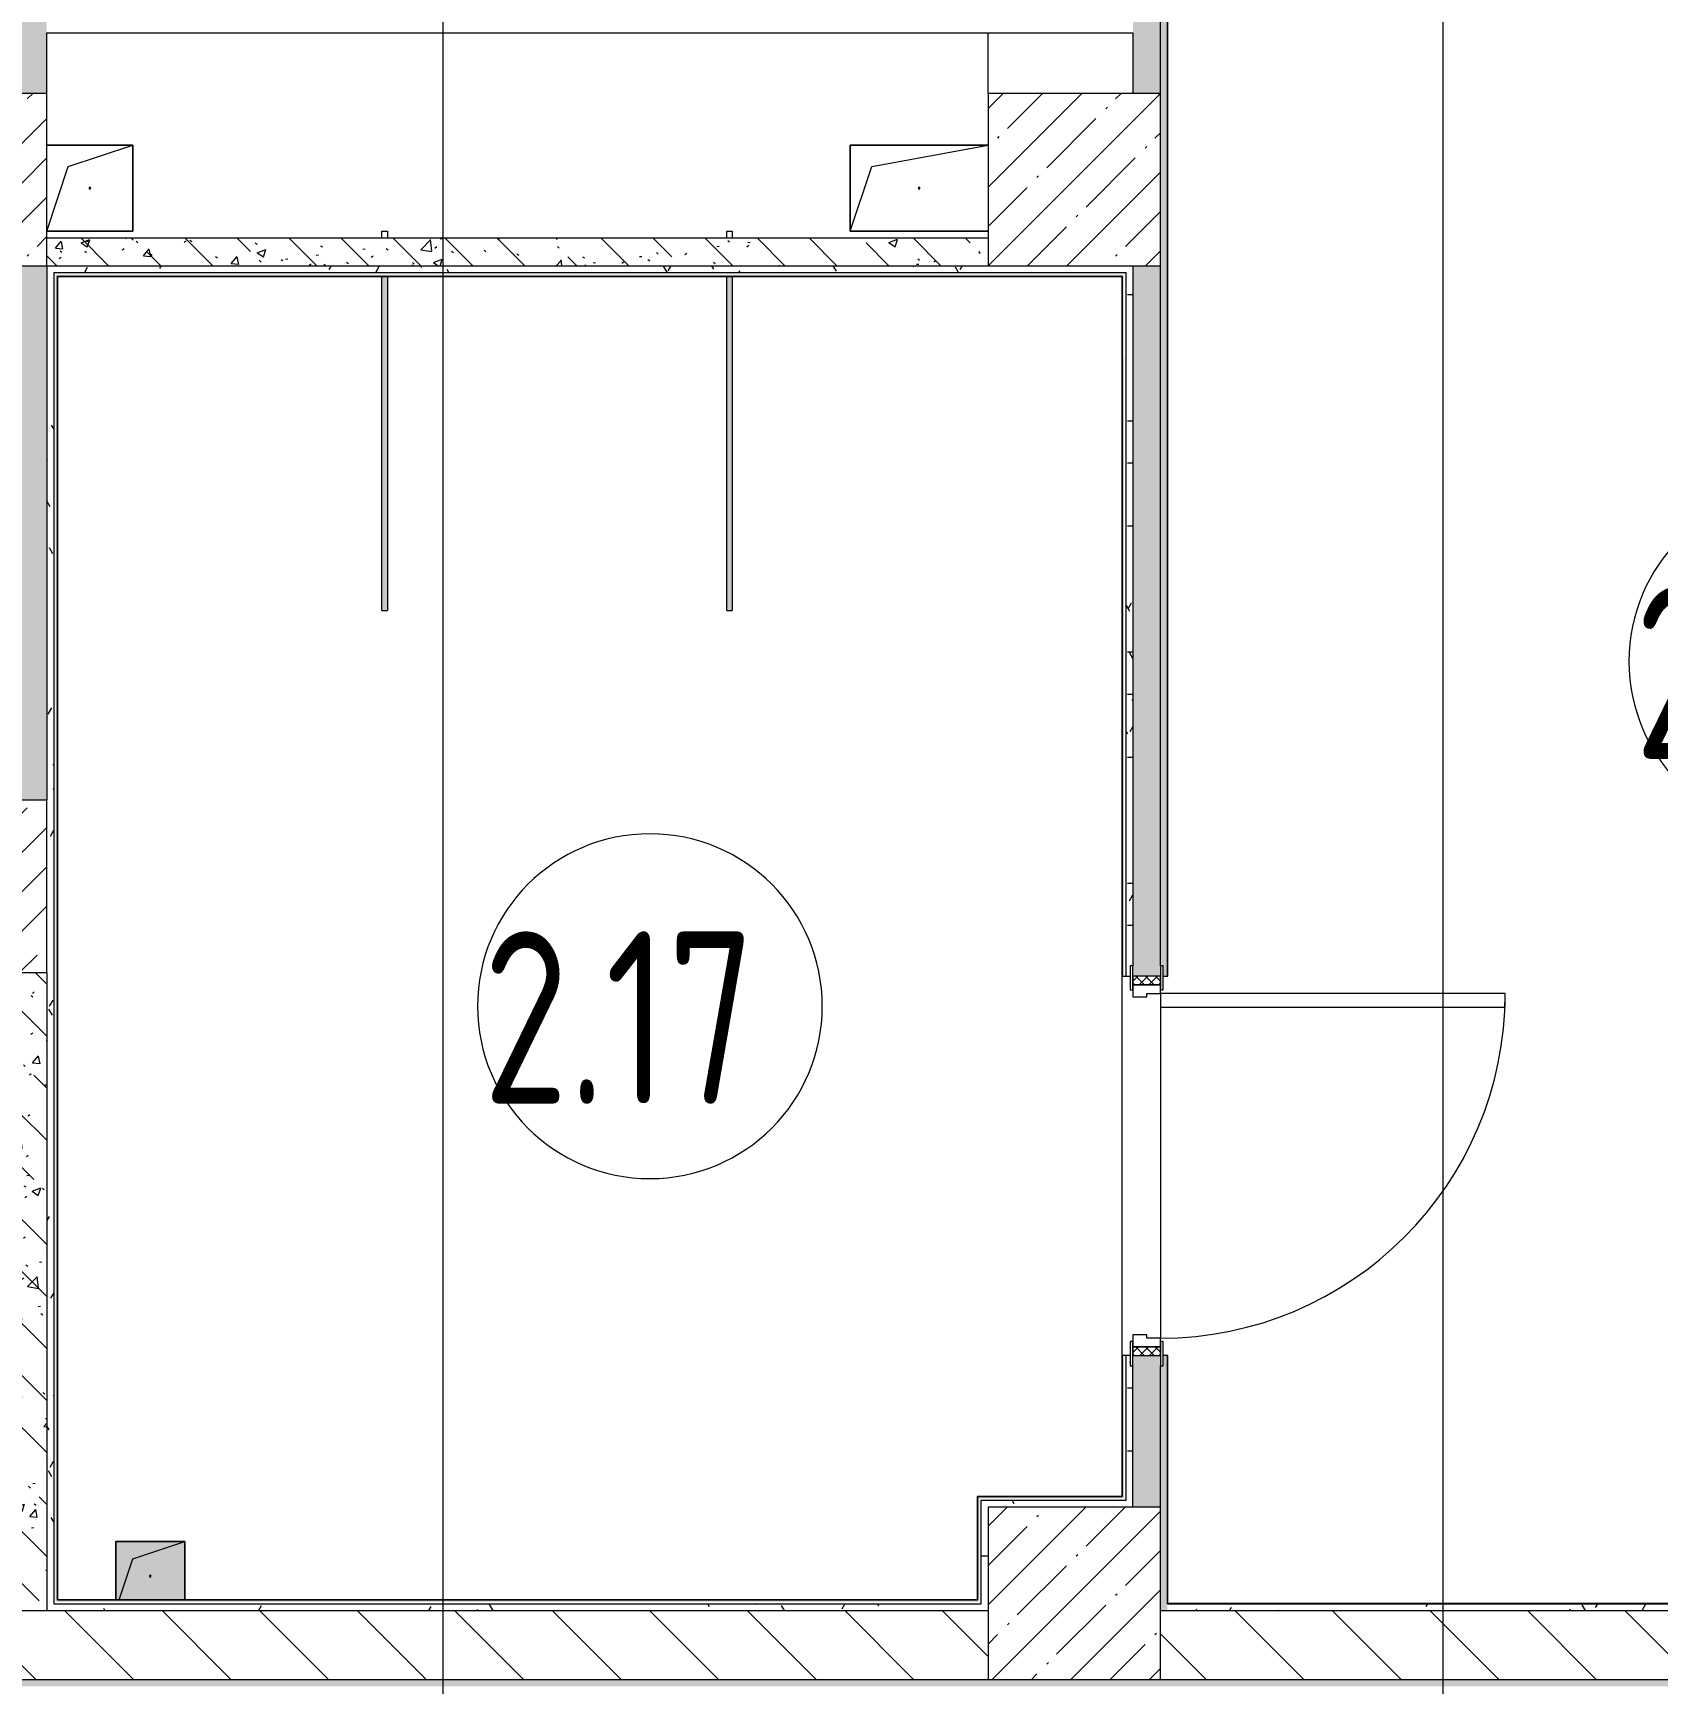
# Model space of a CAD drawing. Header units: millimetres. Extents: x -1113 to 415037, y -3642 to 354837.
# Drawn here: x 219542 to 224252, y 18590 to 23375 of the extents above; entities that cross this region are included whole.
import ezdxf

# ---------------------------------------------------------------- set-up
doc = ezdxf.new("R2010")
doc.units = ezdxf.units.MM
for name, color, linetype, lineweight in [('A-AREA-BNDY', 7, 'Continuous', 5), ('A-AREA-IDEN', 7, 'Continuous', 9), ('A-DOOR-2', 7, 'Continuous', 5), ('A-DOOR-FRAM-2', 7, 'Continuous', 5), ('A-FLOR', 7, 'Continuous', 9), ('A-GENM', 7, 'Continuous', 9), ('A-WALL', 7, 'Continuous', 5), ('I-WALL', 7, 'Continuous', 5), ('S-COLS', 7, 'Continuous', 9), ('S-COLS-1', 7, 'Continuous', 5), ('Оси', 7, 'Continuous', 9)]:
    doc.layers.add(name, color=color, linetype=linetype, lineweight=lineweight)
doc.layers.add('A-AREA-PATT-2', color=7, linetype='Continuous', lineweight=5, true_color=0xcde0ef, transparency=1)
for name, color, linetype, lineweight, true_color in [('A-DOOR-1', 7, 'Continuous', 5, 0xc0c0c0), ('A-DOOR-FRAM-1', 7, 'Continuous', 5, 0xc0c0c0), ('A-WALL-1', 9, 'Continuous', 5, 0x808080), ('A-WALL-FNSH-1', 9, 'Continuous', 5, 0x808080)]:
    doc.layers.add(name, color=color, linetype=linetype, lineweight=lineweight, true_color=true_color)
doc.styles.add('СПДС', font='ГОСТ тип А.ttf', dxfattribs={"width": 0.9})
pattern_1 = [(135, (148772.12, -1e-08), (-150.8683, -150.8683), [213.36, -35.56, 7.112, -35.56]), (135, (148772.12, 150.77), (-150.8683, -150.8683), []), (50, (148772.12, -1e-08), (255.05767, -22.3145), [26.67, -293.37]), (355, (148772.12, -1e-08), (-49.3404, 267.4791), [21.336, -234.696]), (100.451, (148793.38, -1.86), (205.7195, 245.16356), [22.666, -249.326]), (46.184, (148772.12, 71.12), (379.511, -58.86), [40.005, -440.055]), (96.636, (148803.75, 66.2), (332.3634, 346.3991), [33.999, -373.989]), (351.184, (148772.12, 71.12), (332.3669, 346.3953), [32.004, -352.044]), (21, (148807.68, 53.34), (212.26017, -143.1711), [26.67, -293.37]), (326, (148807.68, 53.34), (86.5224, 257.8632), [21.336, -234.696]), (71.451, (148825.37, 41.4), (298.78395, 114.6901), [22.666, -249.326]), (37.5, (148772.12, -1e-08), (4.32385, 118.37751), [6.706, -225.146, 6.706, -231.546, -235.585]), (37.5, (148772.12, -1e-08), (4.32385, 118.37751), [-470.103, 6.706, -228.879]), (7.5, (148772.12, -1e-08), (93.54758, 140.2533), [6.706, -129.134, 6.706, -219.812, -89.789]), (7.5, (148772.12, -1e-08), (93.54758, 140.2533), [-362.356, 6.706, -83.083]), (327.5, (148692.82, -1e-08), (189.82734, -8.02019), [6.706, -82.194, 6.706, -270.662, -368.046]), (327.5, (148692.82, -1e-08), (189.82734, -8.02019), [-366.268, 6.706, -361.34]), (317.5, (148657.26, -1e-08), (207.38114, 35.59764), [6.706, -108.864, 6.706, -177.495, -261.366]), (317.5, (148657.26, -1e-08), (207.38114, 35.59764), [-299.771, 6.706, -254.66])]
pattern_2 = [(0, (148772.123, -1e-08), (243.84, 60.96), [20.117, -162.763, 20.117, -162.763, -975.36]), (0, (148772.123, -1e-08), (243.84, 60.96), [-365.76, 20.117, -345.643, 20.117, -162.763, -426.72]), (0, (148772.123, -1e-08), (243.84, 60.96), [-914.4, 20.117, -101.803, 20.117, -284.683]), (120, (148863.563, 30.48), (-174.71291, 180.691634), [20.117, -162.763, 20.117, -162.763, -975.36]), (120, (148863.563, 30.48), (-174.71291, 180.691634), [-365.76, 20.117, -345.643, 20.117, -162.763, -426.72]), (120, (148863.563, 30.48), (-174.71291, 180.691634), [-914.4, 20.117, -101.803, 20.117, -284.683]), (240, (148894.043, 152.4), (-69.12709, -241.651634), [20.117, -162.763, 20.117, -162.763, -975.36]), (240, (148894.043, 152.4), (-69.12709, -241.651634), [-365.76, 20.117, -345.643, 20.117, -162.763, -426.72]), (240, (148894.043, 152.4), (-69.12709, -241.651634), [-914.4, 20.117, -101.803, 20.117, -284.683])]

# ---------------------------------------------------------------- blocks, each defined once
blk = doc.blocks.new('BSC_Колонна _Прямоугольная - 500х500-V324-Объем проектирования 2 этажа')
at = {"layer": 'S-COLS-1'}
h = blk.add_hatch(dxfattribs=at)
h.set_pattern_fill('FP_73', color=256, style=0, pattern_type=2)
h.set_pattern_definition([(45, (-73790, -22950), (-114.04925, 114.04925), []), (45, (-73675.95, -22950), (-114.04925, 114.04925), [201.613, -40.323, 6.706, -33.617])])
h.paths.add_polyline_path([(167.4, -250), (250, -250), (250, 250), (-250, 250), (-250, -250)])
for p, q in [((250, 250), (-250, 250)), ((-250, 250), (-250, -250)), ((250, -250), (250, 250)), ((-250, -250), (250, -250))]:
    blk.add_line(p, q, dxfattribs=at)
blk = doc.blocks.new('BSC_Колонна _Прямоугольная - 500х500-V325-Объем проектирования 2 этажа')
at = {"layer": 'S-COLS-1'}
h = blk.add_hatch(dxfattribs=at)
h.set_pattern_fill('FP_74', color=256, style=0, pattern_type=2)
h.set_pattern_definition([(45, (-70560, -22950), (-114.04925, 114.04925), []), (45, (-70445.95, -22950), (-114.04925, 114.04925), [201.613, -40.323, 6.706, -33.617])])
h.paths.add_polyline_path([(-250, -250), (250, -250), (250, 250), (-250, 250), (-250, 206.7)])
for p, q in [((250, 250), (-250, 250)), ((-250, 250), (-250, -250)), ((250, -250), (250, 250)), ((-250, -250), (250, -250))]:
    blk.add_line(p, q, dxfattribs=at)
blk = doc.blocks.new('110_Дверь_СКБ_1Ст_Внутренняя1 - Д-4 1100x2100h_су мгн-32391219-Объем проектирования 2 этажа')
at = {"layer": 'A-DOOR-2'}
h = blk.add_hatch(dxfattribs=at)
h.set_pattern_fill('FP_199', color=256, style=0, pattern_type=2)
h.set_pattern_definition([(135, (1751.41, 104.685), (-14.14214, -14.14214), []), (225, (1751.41, 104.685), (14.14214, -14.14214), [])])
h.paths.add_polyline_path([(562.5, -18.8), (562.5, 40), (537.5, 38.2), (537.5, -40), (562.5, -40)])
at = {"layer": 'A-DOOR-FRAM-2'}
h = blk.add_hatch(dxfattribs=at)
h.set_pattern_fill('FP_200', color=256, style=0, pattern_type=2)
h.set_pattern_definition([(45, (-371.384, 104.685), (-14.1421, 14.1421), []), (135, (-371.384, 104.685), (-14.1421, -14.1421), [])])
h.paths.add_polyline_path([(-512.5, -39.7), (-512.5, 40), (-537.5, 40), (-537.5, -40), (-512.5, -40)])
at = {"layer": 'A-DOOR-1'}
for p, q in [((-487.5, 1040), (-487.5, 40)), ((-447.5, 1040), (-487.5, 1040)), ((-447.5, 40), (-447.5, 1040)), ((-487.5, 40), (-447.5, 40))]:
    blk.add_line(p, q, dxfattribs=at)
blk.add_arc((-487.5, 40), 1000, 360, 90, dxfattribs=at)
at = {"layer": 'A-DOOR-FRAM-1'}
for p, q in [((-497.5, 48), (-567.5, 48)), ((-567.5, 48), (-567.5, 40)), ((-497.5, 40), (-497.5, 48)), ((592.5, 48), (522.5, 48)), ((522.5, 48), (522.5, 40)), ((592.5, 40), (592.5, 48)), ((-567.5, 40), (-497.5, 40)), ((-512.5, 40), (-537.5, 40)), ((-537.5, 40), (-537.5, -40)), ((-487.5, 40), (-512.5, 40)), ((-512.5, 40), (-512.5, -40)), ((-512.5, -40), (-512.5, 40)), ((-497.5, 40), (-512.5, 40)), ((-512.5, 40), (-512.5, 39)), ((-512.5, 39), (-497.5, 39)), ((-497.5, 39), (-497.5, 40)), ((-487.5, 0), (-487.5, 40)), ((-477.5, 0), (-487.5, 0)), ((-477.5, -40), (-477.5, 0)), ((512.5, 0), (502.5, 0)), ((502.5, 0), (502.5, -40)), ((512.5, 40), (512.5, 0)), ((537.5, 40), (512.5, 40)), ((537.5, 40), (522.5, 40)), ((522.5, 40), (522.5, 39)), ((522.5, 40), (592.5, 40)), ((522.5, 39), (537.5, 39)), ((537.5, -40), (537.5, 40)), ((562.5, 40), (537.5, 40)), ((537.5, 40), (537.5, -40)), ((537.5, 39), (537.5, 40)), ((562.5, -40), (562.5, 40)), ((-497.5, -40), (-567.5, -40)), ((-567.5, -40), (-567.5, -48)), ((-537.5, -40), (-512.5, -40)), ((-497.5, -39), (-512.5, -39)), ((-512.5, -39), (-512.5, -40)), ((-512.5, -40), (-477.5, -40)), ((-512.5, -40), (-497.5, -40)), ((-497.5, -40), (-497.5, -39)), ((-497.5, -48), (-497.5, -40)), ((502.5, -40), (537.5, -40)), ((537.5, -39), (522.5, -39)), ((522.5, -39), (522.5, -40)), ((522.5, -40), (537.5, -40)), ((592.5, -40), (522.5, -40)), ((522.5, -40), (522.5, -48)), ((537.5, -40), (537.5, -39)), ((537.5, -40), (562.5, -40)), ((592.5, -48), (592.5, -40)), ((-567.5, -48), (-497.5, -48)), ((522.5, -48), (592.5, -48))]:
    blk.add_line(p, q, dxfattribs=at)
blk = doc.blocks.new('131_Сантехническая перегородка - СП-2-V334-Объем проектирования 2 этажа')
at = {"layer": 'A-GENM'}
for p, q in [((0, 8), (969, 8)), ((0, 8), (0, -8)), ((1080, 8), (1100, 8)), ((1100, 8), (1100, -8)), ((969, -8), (0, -8)), ((1100, -8), (1080, -8))]:
    blk.add_line(p, q, dxfattribs=at)
blk = doc.blocks.new('GM_Отверстие прямоугольное _в плите_ - Отверстие-V382-Объем проектирования 2 этажа')
at = {"layer": 'A-GENM'}
for p, q in [((-100, -69), (-100, 100)), ((-100, 100), (100, 100)), ((100, 100), (-100, 100)), ((-100, 100), (-100, -69)), ((-50, 50), (100, 100)), ((100, 100), (100, -69)), ((100, -69), (100, 100)), ((-89.7, -69), (-50, 50))]:
    blk.add_line(p, q, dxfattribs=at)
for start, end in [(360, 180), (180, 360)]:
    blk.add_arc((0, 0), 2.5, start, end, dxfattribs=at)
blk = doc.blocks.new('GM_Отверстие прямоугольное _в плите_ - Отверстие-21612502-Объем проектирования 2 этажа')
at = {"layer": 'A-GENM'}
for p, q in [((-200, -125), (-200, 125)), ((-200, 125), (200, 125)), ((200, 125), (-200, 125)), ((-200, 125), (-200, -125)), ((-137.5, 62.5), (200, 125)), ((-200, -125), (-137.5, 62.5)), ((200, -125), (-200, -125)), ((-200, -125), (200, -125))]:
    blk.add_line(p, q, dxfattribs=at)
for start, end in [(360, 180), (180, 360)]:
    blk.add_arc((0, 0), 2.5, start, end, dxfattribs=at)
blk = doc.blocks.new('GM_Отверстие прямоугольное _в плите_ - Отверстие-V387-Объем проектирования 2 этажа')
at = {"layer": 'A-GENM'}
for p, q in [((-125, 125), (125, 125)), ((125, 125), (-125, 125)), ((-62.5, 62.5), (125, 125)), ((125, 125), (125, -125)), ((125, -125), (125, 125)), ((-125, -125), (-62.5, 62.5)), ((125, -125), (-125, -125)), ((-125, -125), (125, -125))]:
    blk.add_line(p, q, dxfattribs=at)
for start, end in [(360, 180), (180, 360)]:
    blk.add_arc((0, 0), 2.5, start, end, dxfattribs=at)
blk = doc.blocks.new('BSC_Колонна _Прямоугольная - 500х500-V388-Объем проектирования 2 этажа')
at = {"layer": 'S-COLS-1'}
h = blk.add_hatch(dxfattribs=at)
h.set_pattern_fill('FP_132', color=256, style=0, pattern_type=2)
h.set_pattern_definition([(45, (-70560, -20900), (-114.04925, 114.04925), []), (45, (-70445.95, -20900), (-114.04925, 114.04925), [201.613, -40.323, 6.706, -33.617])])
h.paths.add_polyline_path([(170, -250), (250, -250), (250, 250), (-250, 250), (-250, -250)])
for p, q in [((250, 250), (-250, 250)), ((-250, 250), (-250, -250)), ((250, -250), (250, 250)), ((-250, -250), (250, -250))]:
    blk.add_line(p, q, dxfattribs=at)
blk = doc.blocks.new('BSC_Колонна _Прямоугольная - 500х500-V393-Объем проектирования 2 этажа')
at = {"layer": 'S-COLS-1'}
h = blk.add_hatch(dxfattribs=at)
h.set_pattern_fill('FP_135', color=256, style=0, pattern_type=2)
h.set_pattern_definition([(45, (-73790, -18850), (-114.04925, 114.04925), []), (45, (-73675.95, -18850), (-114.04925, 114.04925), [201.613, -40.323, 6.706, -33.617])])
h.paths.add_polyline_path([(-250, -250), (250, -250), (250, 250), (-250, 250), (-250, -150.6)])
for p, q in [((250, 250), (-250, 250)), ((-250, 250), (-250, -250)), ((250, -250), (250, 250)), ((-250, -250), (250, -250))]:
    blk.add_line(p, q, dxfattribs=at)
blk = doc.blocks.new('Марка_Помещения - Номер-25198446-Объем проектирования 2 этажа')
at = {"layer": 'A-AREA-IDEN'}
for start, end in [(360, 180), (180, 360)]:
    blk.add_arc((0, 0), 2.5, start, end, dxfattribs=at)

msp = doc.modelspace()

# ---------------------------------------------------------------- hatches: boundary and pattern name
at = {"layer": 'A-AREA-PATT-2'}
msp.add_hatch(color=256, dxfattribs=at).paths.add_polyline_path([(219782.1, 18825.5), (222286.6, 18825.5), (222286.6, 19125.5), (222706.6, 19125.5), (222706.6, 19540), (222701.1, 19540), (222701.1, 19131), (222281.1, 19131), (222281.1, 18831), (219982.1, 18831), (219982.1, 19000), (219782.1, 19000), (219782.1, 18831), (219613.1, 18831), (219613.1, 22669), (220554.1, 22669), (220554.1, 21700), (220570.1, 21700), (220570.1, 22669), (221554.1, 22669), (221554.1, 21700), (221570.1, 21700), (221570.1, 22669), (222701.1, 22669), (222701.1, 20640), (222706.6, 20640), (222705.7, 22674.5), (219607.6, 22674.5), (219607.6, 18825.5), (219625.8, 18825.5)])
at = {"layer": 'I-WALL'}
h = msp.add_hatch(dxfattribs=at)
h.set_pattern_fill('FP_191', color=256, style=0, pattern_type=2)
h.set_pattern_definition(pattern_2)
h.paths.add_polyline_path([(222832.1, 18800), (222832.1, 19540), (222820.1, 19540), (222820.1, 19510), (222812.1, 19510), (222812.1, 18800)])
h.paths.add_polyline_path([(222820.1, 20640), (222832.1, 20640), (222832.1, 25200), (222820.1, 25200), (222820.1, 25170), (222812.1, 25170), (222812.3, 20670), (222820.1, 20670)])
h.paths.add_polyline_path([(222832.1, 26300), (222832.1, 26880), (222812.1, 26879), (222812.1, 26330), (222820.1, 26330), (222820.1, 26300)])
h = msp.add_hatch(dxfattribs=at)
h.set_pattern_fill('FP_41', color=256, style=0, pattern_type=2)
h.set_pattern_definition(pattern_1)
h.paths.add_polyline_path([(219502.4, 21150), (219582.1, 21150), (219582.1, 22700), (219502.1, 22700), (219502.1, 21150)])
h.paths.add_polyline_path([(219546.6, 23200), (219582.1, 23200), (219582.1, 26617.5), (219576.9, 26600), (219502.1, 26600), (219502.1, 23200)])
h = msp.add_hatch(dxfattribs=at)
h.set_pattern_fill('FP_41', color=256, style=0, pattern_type=2)
h.set_pattern_definition(pattern_1)
h.paths.add_polyline_path([(222812.1, 19100), (222812.1, 19540), (222732.1, 19540), (222732.1, 19100), (222737.1, 19100)])
h.paths.add_polyline_path([(222812.1, 20640), (222812.1, 22700), (222732.1, 22700), (222732.1, 20640)])
h.paths.add_polyline_path([(222812.1, 23200), (222812.1, 25200), (222732.1, 25200), (222732.1, 23200), (222746, 23200)])
h.paths.add_polyline_path([(222732.1, 26300), (222812.1, 26300), (222812.1, 26587.5), (222732.1, 26587.5), (222732.1, 26330)])
h = msp.add_hatch(dxfattribs=at)
h.set_pattern_fill('FP_41', color=256, style=0, pattern_type=2)
h.set_pattern_definition(pattern_1)
h.paths.add_polyline_path([(222312.1, 22700), (222312.1, 22780), (219582.1, 22780), (219582.1, 22700), (220434.9, 22700)])
h = msp.add_hatch(dxfattribs=at)
h.set_pattern_fill('FP_191', color=256, style=0, pattern_type=2)
h.set_pattern_definition(pattern_2)
h.paths.add_polyline_path([(220434.9, 22680), (222712.1, 22680), (222712.1, 22700), (219582.1, 22700), (219582.1, 22680), (219712.2, 22680)])
h = msp.add_hatch(dxfattribs=at)
h.set_pattern_fill('FP_191', color=256, style=0, pattern_type=2)
h.set_pattern_definition(pattern_2)
h.paths.add_polyline_path([(222712.1, 19120), (222732.1, 19120), (222729.9, 19510), (222724.1, 19510), (222724.1, 19540), (222712.1, 19540), (222712.1, 19131)])
h.paths.add_polyline_path([(222724.1, 20640), (222724.1, 20670), (222732.1, 20670), (222732.1, 22700), (222712.1, 22700), (222712.1, 20640)])
h = msp.add_hatch(dxfattribs=at)
h.set_pattern_fill('FP_191', color=256, style=0, pattern_type=2)
h.set_pattern_definition(pattern_2)
h.paths.add_polyline_path([(219582.1, 18820), (219602.1, 18820), (219602.1, 22680), (219582.1, 22679.9), (219582.1, 18820.2)])
h = msp.add_hatch(dxfattribs=at)
h.set_pattern_fill('FP_41', color=256, style=0, pattern_type=2)
h.set_pattern_definition(pattern_1)
h.paths.add_polyline_path([(219502.1, 18800), (219582.1, 18800), (219582.1, 20650), (219502.1, 20650), (219502.1, 19008.1)])
h = msp.add_hatch(dxfattribs=at)
h.set_pattern_fill('FP_191', color=256, style=0, pattern_type=2)
h.set_pattern_definition(pattern_2)
h.paths.add_polyline_path([(222292.1, 18820), (222312.1, 18820), (222312.1, 19120), (222292.1, 19120), (222292.1, 18831)])
h = msp.add_hatch(dxfattribs=at)
h.set_pattern_fill('FP_191', color=256, style=0, pattern_type=2)
h.set_pattern_definition(pattern_2)
h.paths.add_polyline_path([(222312.1, 19100), (222732.1, 19100), (222732.1, 19120), (222312.1, 19120)])
h = msp.add_hatch(dxfattribs=at)
h.set_pattern_fill('FP_191', color=256, style=0, pattern_type=2)
h.set_pattern_definition(pattern_2)
h.paths.add_polyline_path([(220434.9, 18800), (222312.1, 18800), (222312.1, 18820), (219582.1, 18820), (219582.1, 18800), (219602.1, 18800)])
h = msp.add_hatch(dxfattribs=at)
h.set_pattern_fill('FP_191', color=256, style=0, pattern_type=2)
h.set_pattern_definition(pattern_2)
h.paths.add_polyline_path([(226362.1, 18800), (226362.1, 18820), (226112.1, 18820), (226112.6, 18808), (226142.1, 18808), (226142.1, 18800), (226342.1, 18800)])
h.paths.add_polyline_path([(224568.9, 18800), (224982.1, 18800.3), (224982.1, 18808), (225012.1, 18808), (225012.1, 18820), (222833.1, 18820), (222832.1, 18800), (224436, 18800)])
h = msp.add_hatch(dxfattribs=at)
h.set_pattern_fill('FP_23', color=256, style=0, pattern_type=2)
h.set_pattern_definition([(135, (148772.12, -1e-08), (-141.42136, -141.42136), [])])
h.paths.add_polyline_path([(232872.8, 18600), (232972.1, 18600), (232972.1, 18800), (228952.1, 18800), (228952.1, 18600), (232721.4, 18600)])
h.paths.add_polyline_path([(222312.1, 18600), (222312.1, 18800), (215532.1, 18800), (215532.1, 18600), (220434.9, 18600)])
h.paths.add_polyline_path([(223273.4, 18600), (225012.1, 18600), (225012.1, 18800), (222812.1, 18800), (222812.1, 18600)])
h.paths.add_polyline_path([(226112.1, 18600), (227352.1, 18600), (227352.1, 18800), (226112.1, 18800)])
h = msp.add_hatch(dxfattribs=at)
h.set_pattern_fill('FP_191', color=256, style=0, pattern_type=2)
h.set_pattern_definition(pattern_2)
h.paths.add_polyline_path([(228952.1, 18580), (233231.1, 18580), (233232.1, 18600), (228982.1, 18599.9), (228982.1, 18592), (228952.1, 18592)])
h.paths.add_polyline_path([(226216.8, 18580), (227852.1, 18580), (227852.1, 18592), (227822.1, 18592.9), (227822.1, 18600), (226142.1, 18599.7), (226142.1, 18592), (226112.1, 18592), (226112.1, 18580), (226142.1, 18580)])
h.paths.add_polyline_path([(219082.1, 18580), (225012.1, 18580), (225012.1, 18592), (224982.1, 18592.9), (224982.1, 18600), (215532.1, 18600), (215553.1, 18580), (218989.4, 18580)])
h.paths.add_polyline_path([(215537, 18580), (215552.1, 18580), (215532.1, 18600), (215532.1, 18580)])

# ---------------------------------------------------------------- linework, layer by layer
at = {"layer": 'A-AREA-BNDY', "flags": 128}
msp.add_lwpolyline([(222701.1, 22669), (219613.1, 22669), (219613.1, 18831), (222281.1, 18831), (222281.1, 19131), (222701.1, 19131)], close=True, dxfattribs=at)
at = {"layer": 'A-FLOR'}
for p, q in [((222312.1, 23200), (222312.1, 23375)), ((222732.1, 23200), (222312.1, 23200)), ((222812.1, 20590), (222812.1, 19590))]:
    msp.add_line(p, q, dxfattribs=at)
at = {"layer": 'A-WALL'}
for p, q in [((222812.1, 23200), (222812.1, 25170)), ((219582.1, 22700), (219582.1, 21150)), ((222732.1, 22700), (222732.1, 20670)), ((222812.1, 20670), (222812.1, 22700)), ((219602.1, 22680), (222712.1, 22680)), ((219602.1, 22680), (219602.1, 18820)), ((222712.1, 20640), (222712.1, 22680)), ((219582.1, 20650), (219582.1, 18800)), ((222712.1, 19120), (222712.1, 19540)), ((222832.1, 18820), (222832.1, 19540)), ((222732.1, 19100), (222732.1, 19510)), ((222812.1, 19100), (222812.1, 19510)), ((222292.1, 18820), (222292.1, 19120)), ((222312.1, 19120), (222712.1, 19120)), ((219602.1, 18820), (222292.1, 18820)), ((222832.1, 18820), (225012.1, 18820)), ((215532.1, 18800), (222312.1, 18800)), ((222812.1, 18800), (224982.1, 18800)), ((215532.1, 18600), (222312.1, 18600)), ((222812.1, 18600), (224982.1, 18600))]:
    msp.add_line(p, q, dxfattribs=at)
at = {"layer": 'A-WALL-1'}
for p, q in [((222832.1, 20640), (222832.1, 25200)), ((219582.1, 23375), (222732.1, 23375)), ((219582.1, 23200), (219582.1, 23375)), ((222732.1, 23375), (222732.1, 23200)), ((222312.1, 22780), (219582.1, 22780)), ((219582.1, 22700), (222312.1, 22700)), ((222712.1, 20640), (222724.1, 20640)), ((222820.1, 20640), (222832.1, 20640)), ((222724.1, 19540), (222712.1, 19540)), ((222832.1, 19540), (222820.1, 19540))]:
    msp.add_line(p, q, dxfattribs=at)
at = {"layer": 'A-WALL-FNSH-1'}
for p, q in [((222833.1, 20640), (222833.1, 25200)), ((219613.1, 22669), (222701.1, 22669)), ((219613.1, 18831), (219613.1, 22669)), ((222701.1, 22669), (222701.1, 20640)), ((222701.1, 20640), (222712.1, 20640)), ((222832.1, 20640), (222833.1, 20640)), ((222712.1, 19540), (222701.1, 19540)), ((222701.1, 19540), (222701.1, 19131)), ((222833.1, 19540), (222832.1, 19540)), ((222833.1, 18821), (222833.1, 19540)), ((222281.1, 19131), (222281.1, 18831)), ((222701.1, 19131), (222281.1, 19131)), ((222292.1, 19120), (222312.1, 19120)), ((222281.1, 18831), (219613.1, 18831)), ((225012.1, 18821), (222833.1, 18821))]:
    msp.add_line(p, q, dxfattribs=at)
at = {"layer": 'Оси'}
for points in [[(220732.1, -1906.3), (220732.1, 3093.7), (220732.1, 22398.1), (220732.1, 27398.1)], [(223632.1, -1906.3), (223632.1, 3093.7), (223632.1, 22398.1), (223632.1, 27398.1)]]:
    msp.add_lwpolyline(points, dxfattribs=at)

# ---------------------------------------------------------------- block references
at = {"layer": 'A-AREA-IDEN', "xscale": 199.9999999999999, "yscale": 199.9999999999999, "zscale": 199.9999999999999}
for p in [(224670.8, 21552.7), (221331.3, 20552.7)]:
    msp.add_blockref('Марка_Помещения - Номер-25198446-Объем проектирования 2 этажа', p, dxfattribs=at)
at = {"layer": 'A-DOOR-1', "rotation": 269.9999999999999}
msp.add_blockref('110_Дверь_СКБ_1Ст_Внутренняя1 - Д-4 1100x2100h_су мгн-32391219-Объем проектирования 2 этажа', (222772.1, 20102.5), dxfattribs=at)
at = {"layer": 'A-GENM'}
for name, p in [('GM_Отверстие прямоугольное _в плите_ - Отверстие-V387-Объем проектирования 2 этажа', (219707.1, 22925)), ('GM_Отверстие прямоугольное _в плите_ - Отверстие-21612502-Объем проектирования 2 этажа', (222112.1, 22925)), ('GM_Отверстие прямоугольное _в плите_ - Отверстие-V382-Объем проектирования 2 этажа', (219882.1, 18900))]:
    msp.add_blockref(name, p, dxfattribs=at)
at = {"layer": 'A-GENM', "rotation": 90.00000000000006}
for p in [(220562.1, 21700), (221562.1, 21700)]:
    msp.add_blockref('131_Сантехническая перегородка - СП-2-V334-Объем проектирования 2 этажа', p, dxfattribs=at)
at = {"layer": 'S-COLS'}
for name, p in [('BSC_Колонна _Прямоугольная - 500х500-V325-Объем проектирования 2 этажа', (219332.1, 22950)), ('BSC_Колонна _Прямоугольная - 500х500-V324-Объем проектирования 2 этажа', (222562.1, 22950)), ('BSC_Колонна _Прямоугольная - 500х500-V388-Объем проектирования 2 этажа', (219332.1, 20900)), ('BSC_Колонна _Прямоугольная - 500х500-V393-Объем проектирования 2 этажа', (222562.1, 18850))]:
    msp.add_blockref(name, p, dxfattribs=at)

# ---------------------------------------------------------------- texts
at = {"layer": 'A-AREA-IDEN', "char_height": 500, "width": 1212.151, "attachment_point": 1, "style": 'СПДС'}
for s, insert in [('2.15', (224187.1, 21769.8)), ('2.17', (220847.5, 20769.8))]:
    msp.add_mtext(s, dxfattribs=dict(at, insert=insert))

doc.saveas('drawing.dxf')
